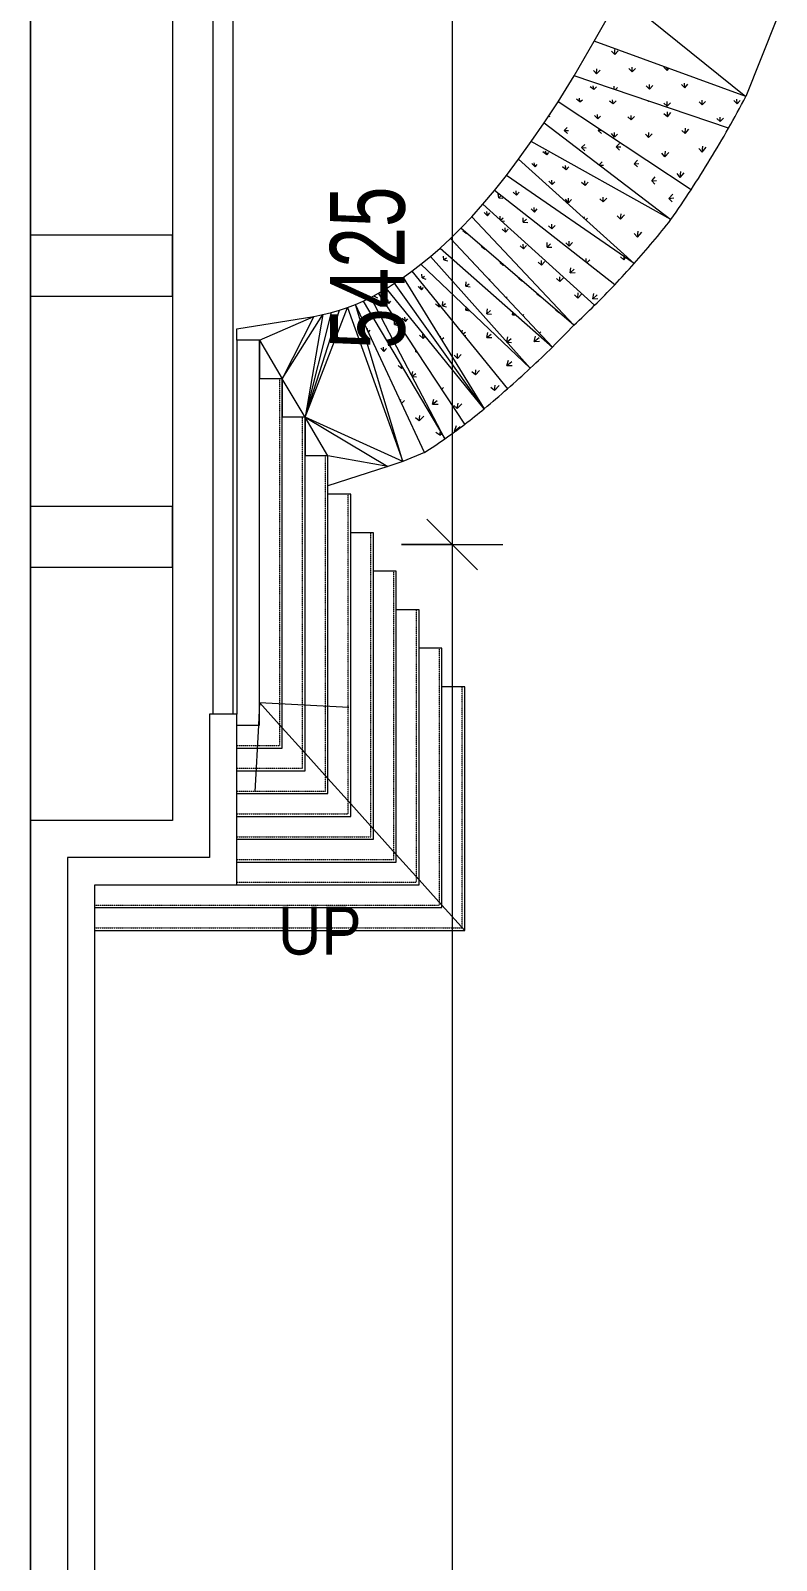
# Model space of a CAD drawing. Header units: millimetres. Extents: x 15878 to 679837, y -72324 to 391440.
# Drawn here: x 557390 to 564752, y 24306 to 39402 of the extents above; entities that cross this region are included whole.
import ezdxf

# ---------------------------------------------------------------- set-up
doc = ezdxf.new("R2010")
doc.units = ezdxf.units.MM
doc.linetypes.add('Overhead', pattern=[3.96875, 2.38125, -1.5875])
for name, color, linetype, lineweight in [('A-ANNO-DIMS', 211, 'Continuous', 5), ('A-ANNO-DIMS-500', 211, 'Continuous', 5), ('A-FLOR', 192, 'Continuous', 5), ('A-FLOR-PATT', 8, 'Continuous', 5), ('A-WALL', 113, 'Continuous', 5), ('Q-CASE', 31, 'Continuous', 5), ('S-STRS', 31, 'Continuous', 5), ('S-STRS-ANNO', 31, 'Continuous', 5), ('S-STRS-IDEN', 31, 'Continuous', 5)]:
    doc.layers.add(name, color=color, linetype=linetype, lineweight=lineweight)
doc.styles.add('Arial', font='arial.ttf', dxfattribs={"width": 0.7, "height": 737.649701})
doc.styles.add('Swis721 BT', font='swiss.ttf', dxfattribs={"width": 0.9, "height": 473.035439})
doc.dimstyles.new('Linear_-_1_5mm_Arial_1', dxfattribs={"dimscale": 304.8, "dimtxt": 750, "dimasz": 1.64042, "dimexe": 1.64042, "dimexo": 0.0625, "dimgap": 0.82021, "dimtad": 1, "dimdec": 0, "dimzin": 0, "dimdsep": 46, "dimtxsty": 'Arial', "dimblk1": 'OBLIQUE', "dimblk2": 'OBLIQUE', "dimsah": 1, "dimcen": 0.09, "dimadec": 0, "dimazin": 0, "dimtfac": 1, "dimtdec": 4, "dimtix": 1, "dimtmove": 0, "dimatfit": 3, "dimfxl": 1.64042, "dimfxlon": 1, "dimtvp": 1, "dimtolj": 1, "dimtzin": 0, "dimarcsym": 2})
doc.dimstyles.new('Linear_-_1_5mm_Arial_4', dxfattribs={"dimscale": 304.8, "dimtxt": 750, "dimasz": 1.64042, "dimexe": 1.64042, "dimexo": 0.0625, "dimgap": 0.82021, "dimtad": 1, "dimdec": 0, "dimzin": 0, "dimdsep": 46, "dimtxsty": 'Arial', "dimblk1": 'OBLIQUE', "dimblk2": 'OBLIQUE', "dimsah": 1, "dimcen": 0.09, "dimadec": 0, "dimazin": 0, "dimtfac": 1, "dimtdec": 4, "dimtix": 1, "dimtmove": 0, "dimatfit": 3, "dimfxl": 1.64042, "dimfxlon": 1, "dimtvp": 1, "dimtolj": 1, "dimtzin": 0, "dimarcsym": 2})

# ---------------------------------------------------------------- blocks, each defined once
blk = doc.blocks.new('DLN-Surface Channel-S1 - 300x150 _WD_-15637421-FOOTPRINT 1_F')
at = {"layer": 'Q-CASE'}
blk.add_line((-21540, 150), (11408, 150), dxfattribs=at)
blk = doc.blocks.new('FP_1197-FOOTPRINT 1_F')
at = {"layer": 'A-FLOR-PATT'}
for p, q in [((97158, 38559), (97164, 38554)), ((97173, 38583), (97174, 38583)), ((97306, 38418), (97335, 38447)), ((97306, 38418), (97349, 38417)), ((97306, 38418), (97338, 38386)), ((97642, 38417), (97654, 38430)), ((97642, 38417), (97671, 38419)), ((97642, 38417), (97675, 38387)), ((97479, 38248), (97509, 38279)), ((97479, 38248), (97523, 38247)), ((97479, 38248), (97511, 38215)), ((97820, 38255), (97852, 38289)), ((97820, 38255), (97866, 38257)), ((97820, 38255), (97853, 38224)), ((97652, 38078), (97681, 38108)), ((97657, 38074), (97694, 38075)), ((97996, 38089), (98030, 38125)), ((97996, 38089), (98043, 38092)), ((97996, 38089), (98029, 38057)), ((97847, 37930), (97850, 37933)), ((98170, 37919), (98205, 37958)), ((98170, 37919), (98218, 37924)), ((98170, 37919), (98202, 37887)), ((98341, 37747), (98378, 37787)), ((98341, 37747), (98390, 37752)), ((98341, 37747), (98373, 37714))]:
    blk.add_line(p, q, dxfattribs=at)
blk = doc.blocks.new('FP_1198-FOOTPRINT 1_F')
at = {"layer": 'A-FLOR-PATT'}
for p, q in [((95319, 36726), (95318, 36727)), ((95319, 36726), (95321, 36728)), ((95319, 36726), (95319, 36727)), ((95368, 36436), (95365, 36462)), ((95373, 36424), (95392, 36445)), ((95526, 36237), (95495, 36270)), ((95526, 36237), (95523, 36280)), ((95526, 36237), (95553, 36266)), ((95701, 36069), (95667, 36099)), ((95701, 36069), (95700, 36095)), ((95701, 36069), (95710, 36078)), ((95692, 35741), (95694, 35762)), ((95700, 35723), (95730, 35752)), ((95876, 35553), (95840, 35582)), ((95876, 35553), (95882, 35604)), ((95876, 35553), (95920, 35596)), ((96080, 35410), (96041, 35435)), ((96080, 35410), (96085, 35449)), ((96080, 35410), (96098, 35427))]:
    blk.add_line(p, q, dxfattribs=at)
blk = doc.blocks.new('FP_1199-FOOTPRINT 1_F')
at = {"layer": 'A-FLOR-PATT'}
for p, q in [((95897, 36843), (95866, 36876)), ((95897, 36843), (95889, 36882)), ((95897, 36843), (95918, 36866)), ((96070, 36675), (96037, 36706)), ((96070, 36675), (96066, 36705)), ((96070, 36675), (96081, 36687)), ((96085, 36370), (96085, 36388)), ((96096, 36353), (96117, 36375)), ((96252, 36168), (96219, 36200)), ((96252, 36168), (96255, 36217)), ((96252, 36168), (96289, 36206)), ((96430, 36004), (96395, 36034)), ((96430, 36004), (96435, 36055)), ((96430, 36004), (96472, 36047)), ((96618, 35851), (96582, 35879)), ((96618, 35851), (96626, 35904)), ((96618, 35851), (96666, 35899))]:
    blk.add_line(p, q, dxfattribs=at)
blk = doc.blocks.new('FP_1200-FOOTPRINT 1_F')
at = {"layer": 'A-FLOR-PATT'}
for p, q in [((96238, 37292), (96242, 37296)), ((96339, 37399), (96305, 37428)), ((96339, 37399), (96337, 37409)), ((96339, 37399), (96344, 37404)), ((96522, 37242), (96488, 37272)), ((96522, 37242), (96521, 37252)), ((96522, 37242), (96526, 37247)), ((96403, 37117), (96409, 37122)), ((96705, 37086), (96671, 37115)), ((96705, 37086), (96704, 37094)), ((96705, 37086), (96709, 37090)), ((96568, 36941), (96575, 36949)), ((96888, 36930), (96854, 36959)), ((96888, 36930), (96888, 36937)), ((96888, 36930), (96892, 36933)), ((96733, 36766), (96742, 36775)), ((97072, 36774), (97037, 36803)), ((97072, 36774), (97072, 36779)), ((97072, 36774), (97074, 36777)), ((96898, 36591), (96909, 36602)), ((97255, 36618), (97221, 36647)), ((97255, 36618), (97255, 36622)), ((97255, 36618), (97257, 36620)), ((97042, 36438), (97042, 36440)), ((97063, 36416), (97076, 36430))]:
    blk.add_line(p, q, dxfattribs=at)
blk = doc.blocks.new('FP_1201-FOOTPRINT 1_F')
at = {"layer": 'A-FLOR-PATT'}
for p, q in [((95574, 36709), (95544, 36743)), ((95574, 36709), (95567, 36748)), ((95574, 36709), (95594, 36731)), ((95739, 36533), (95707, 36565)), ((95739, 36533), (95734, 36574)), ((95739, 36533), (95764, 36559)), ((95913, 36365), (95879, 36396)), ((95913, 36365), (95910, 36408)), ((95913, 36365), (95934, 36388)), ((96099, 35864), (96116, 35880)), ((96251, 35674), (96218, 35704)), ((96251, 35674), (96260, 35727)), ((96251, 35674), (96297, 35719))]:
    blk.add_line(p, q, dxfattribs=at)
blk = doc.blocks.new('FP_1202-FOOTPRINT 1_F')
at = {"layer": 'A-FLOR-PATT'}
for p, q in [((96550, 37576), (96517, 37607)), ((96550, 37576), (96544, 37617)), ((96550, 37576), (96574, 37604)), ((96727, 37412), (96694, 37443)), ((96727, 37412), (96723, 37455)), ((96727, 37412), (96755, 37443)), ((96905, 37249), (96903, 37294)), ((96905, 37249), (96872, 37280)), ((96905, 37249), (96936, 37283)), ((97084, 37087), (97050, 37117)), ((97084, 37087), (97083, 37133)), ((97084, 37087), (97117, 37123)), ((97263, 36925), (97229, 36955)), ((97263, 36925), (97265, 36973)), ((97263, 36925), (97299, 36963)), ((97442, 36763), (97408, 36794)), ((97442, 36763), (97446, 36813)), ((97442, 36763), (97482, 36804))]:
    blk.add_line(p, q, dxfattribs=at)
blk = doc.blocks.new('FP_1203-FOOTPRINT 1_F')
at = {"layer": 'A-FLOR-PATT'}
for p, q in [((95431, 36783), (95440, 36789)), ((95431, 36783), (95431, 36784)), ((95431, 36783), (95464, 36766)), ((95630, 36503), (95630, 36543)), ((95630, 36503), (95658, 36523)), ((95630, 36503), (95669, 36492)), ((95644, 36300), (95645, 36301)), ((95841, 36234), (95843, 36252)), ((95841, 36234), (95850, 36241)), ((95841, 36234), (95856, 36233)), ((95804, 35996), (95812, 36037)), ((95805, 35992), (95843, 36020)), ((95807, 35990), (95850, 35985)), ((96007, 35715), (96020, 35765)), ((96007, 35715), (96054, 35751)), ((96007, 35715), (96061, 35716)), ((96224, 35451), (96242, 35505)), ((96224, 35451), (96279, 35494)), ((96224, 35451), (96245, 35453))]:
    blk.add_line(p, q, dxfattribs=at)
blk = doc.blocks.new('FP_1204-FOOTPRINT 1_F')
at = {"layer": 'A-FLOR-PATT'}
for p, q in [((95904, 36962), (95902, 36998)), ((95904, 36962), (95929, 36978)), ((95904, 36962), (95942, 36948)), ((96104, 36686), (96108, 36728)), ((96104, 36686), (96136, 36709)), ((96104, 36686), (96145, 36676)), ((96334, 36642), (96338, 36673)), ((96334, 36642), (96355, 36657)), ((96334, 36642), (96376, 36637)), ((96297, 36421), (96302, 36446)), ((96306, 36410), (96331, 36428)), ((96318, 36395), (96337, 36392)), ((96543, 36374), (96554, 36423)), ((96543, 36374), (96586, 36408)), ((96543, 36374), (96593, 36373)), ((96741, 36096), (96757, 36150)), ((96741, 36096), (96790, 36136)), ((96741, 36096), (96794, 36098))]:
    blk.add_line(p, q, dxfattribs=at)
blk = doc.blocks.new('FP_1205-FOOTPRINT 1_F')
at = {"layer": 'A-FLOR-PATT'}
for p, q in [((96118, 37141), (96115, 37177)), ((96118, 37141), (96144, 37159)), ((96118, 37141), (96158, 37130)), ((96336, 36880), (96338, 36922)), ((96336, 36880), (96367, 36904)), ((96336, 36880), (96378, 36873)), ((96542, 36609), (96550, 36656)), ((96542, 36609), (96580, 36639)), ((96542, 36609), (96588, 36605)), ((96797, 36598), (96801, 36623)), ((96797, 36598), (96814, 36612)), ((96797, 36598), (96829, 36598)), ((97011, 36334), (97024, 36387)), ((96739, 36331), (96751, 36379)), ((96741, 36329), (96783, 36364)), ((96743, 36327), (96788, 36326)), ((97011, 36334), (97058, 36375)), ((97011, 36334), (97064, 36338)), ((96969, 36073), (96974, 36077))]:
    blk.add_line(p, q, dxfattribs=at)
blk = doc.blocks.new('FP_1206-FOOTPRINT 1_F')
at = {"layer": 'A-FLOR-PATT'}
for p, q in [((96835, 37778), (96802, 37808)), ((96835, 37778), (96831, 37820)), ((96835, 37778), (96863, 37808)), ((97012, 37612), (96979, 37644)), ((97012, 37612), (97009, 37657)), ((97012, 37612), (97041, 37644)), ((97185, 37445), (97153, 37476)), ((97185, 37445), (97184, 37491)), ((97185, 37445), (97217, 37479)), ((97355, 37275), (97323, 37307)), ((97355, 37275), (97357, 37323)), ((97355, 37275), (97389, 37310)), ((97522, 37116), (97525, 37152)), ((97529, 37110), (97558, 37140)), ((97894, 37139), (97861, 37171)), ((97894, 37139), (97897, 37171)), ((97894, 37139), (97913, 37160)), ((97719, 36961), (97724, 36967))]:
    blk.add_line(p, q, dxfattribs=at)
blk = doc.blocks.new('FP_1207-FOOTPRINT 1_F')
at = {"layer": 'A-FLOR-PATT'}
for p, q in [((96660, 37753), (96656, 37794)), ((96660, 37753), (96683, 37775)), ((96660, 37753), (96702, 37750)), ((96674, 37537), (96673, 37570)), ((96679, 37532), (96703, 37555)), ((96686, 37526), (96716, 37523)), ((96902, 37511), (96901, 37555)), ((96902, 37511), (96933, 37541)), ((96902, 37511), (96947, 37510)), ((97138, 37265), (97140, 37311)), ((97138, 37265), (97172, 37298)), ((97138, 37265), (97184, 37265)), ((97366, 37013), (97372, 37062)), ((97366, 37013), (97405, 37049)), ((97366, 37013), (97415, 37014)), ((97631, 37027), (97631, 37030)), ((97631, 37027), (97633, 37029)), ((97631, 37027), (97635, 37027)), ((97588, 36756), (97598, 36807)), ((97588, 36756), (97631, 36794)), ((97588, 36756), (97639, 36759))]:
    blk.add_line(p, q, dxfattribs=at)
blk = doc.blocks.new('FP_1208-FOOTPRINT 1_F')
at = {"layer": 'A-FLOR-PATT'}
for p, q in [((97134, 38178), (97097, 38205)), ((97134, 38178), (97123, 38213)), ((97134, 38178), (97156, 38201)), ((97019, 38058), (96986, 38090)), ((97019, 38058), (97011, 38096)), ((97019, 38058), (97040, 38080)), ((97326, 38030), (97291, 38059)), ((97326, 38030), (97319, 38070)), ((97326, 38030), (97352, 38058)), ((97187, 37884), (97156, 37918)), ((97187, 37884), (97183, 37926)), ((97187, 37884), (97213, 37911)), ((97512, 37875), (97478, 37905)), ((97512, 37875), (97509, 37919)), ((97512, 37875), (97542, 37908)), ((97348, 37704), (97348, 37750)), ((97691, 37712), (97658, 37743)), ((97691, 37712), (97692, 37760)), ((97691, 37712), (97726, 37750)), ((97348, 37704), (97318, 37738)), ((97348, 37704), (97379, 37735)), ((97863, 37542), (97868, 37595)), ((97505, 37548), (97506, 37566)), ((97520, 37534), (97537, 37552)), ((97863, 37542), (97831, 37575)), ((97863, 37542), (97903, 37585)), ((98029, 37365), (97998, 37399)), ((98029, 37365), (98038, 37422)), ((98029, 37365), (98073, 37412))]:
    blk.add_line(p, q, dxfattribs=at)
blk = doc.blocks.new('FP_1209-FOOTPRINT 1_F')
at = {"layer": 'A-FLOR-PATT'}
for p, q in [((97407, 38954), (97408, 38955)), ((97599, 38822), (97562, 38847)), ((97599, 38822), (97591, 38856)), ((97599, 38822), (97625, 38846)), ((97462, 38698), (97428, 38727)), ((97462, 38698), (97456, 38734)), ((97462, 38698), (97487, 38720)), ((97789, 38679), (97754, 38707)), ((97789, 38679), (97784, 38719)), ((97789, 38679), (97818, 38708)), ((98139, 38704), (98131, 38710)), ((98139, 38704), (98139, 38707)), ((98139, 38704), (98141, 38706)), ((97637, 38532), (97605, 38564)), ((97637, 38532), (97634, 38573)), ((97637, 38532), (97666, 38559)), ((97969, 38521), (97936, 38552)), ((97969, 38521), (97968, 38566)), ((97969, 38521), (98001, 38554)), ((98325, 38553), (98290, 38582)), ((98325, 38553), (98325, 38602)), ((98325, 38553), (98359, 38593)), ((97803, 38351), (97772, 38386)), ((97803, 38351), (97803, 38397)), ((97803, 38351), (97834, 38382)), ((98140, 38347), (98109, 38381)), ((98140, 38347), (98142, 38397)), ((98140, 38347), (98174, 38384)), ((98501, 38386), (98469, 38418)), ((98501, 38386), (98504, 38440)), ((98501, 38386), (98538, 38430)), ((98300, 38157), (98271, 38194)), ((98300, 38157), (98306, 38212)), ((98300, 38157), (98338, 38199)), ((98667, 38203), (98637, 38238)), ((98667, 38203), (98674, 38262)), ((98667, 38203), (98708, 38252)), ((98450, 37953), (98423, 37992)), ((98450, 37953), (98459, 38013)), ((98450, 37953), (98491, 37999))]:
    blk.add_line(p, q, dxfattribs=at)
blk = doc.blocks.new('FP_1210-FOOTPRINT 1_F')
at = {"layer": 'A-FLOR-PATT'}
for p, q in [((97807, 39168), (97775, 39201)), ((97807, 39168), (97808, 39217)), ((97807, 39168), (97840, 39204)), ((97627, 38977), (97595, 39009)), ((97627, 38977), (97628, 39025)), ((97627, 38977), (97661, 39013)), ((97977, 38995), (97945, 39027)), ((97977, 38995), (97978, 39043)), ((97977, 38995), (98010, 39030)), ((98323, 39010), (98291, 39042)), ((98323, 39010), (98323, 39034)), ((98323, 39010), (98340, 39028)), ((97774, 38831), (97767, 38838)), ((97799, 38823), (97800, 38854)), ((97811, 38819), (97833, 38842)), ((98149, 38824), (98117, 38856)), ((98149, 38824), (98149, 38871)), ((98149, 38824), (98182, 38859)), ((98496, 38839), (98463, 38870)), ((98496, 38839), (98495, 38885)), ((98496, 38839), (98527, 38873)), ((98324, 38656), (98291, 38687)), ((98324, 38656), (98323, 38702)), ((98324, 38656), (98356, 38690)), ((98670, 38670), (98638, 38701)), ((98670, 38670), (98670, 38716)), ((98670, 38670), (98702, 38704)), ((99013, 38681), (98980, 38712)), ((99013, 38681), (99011, 38726)), ((99013, 38681), (99043, 38714)), ((98847, 38504), (98814, 38535)), ((98847, 38504), (98846, 38549)), ((98847, 38504), (98878, 38537))]:
    blk.add_line(p, q, dxfattribs=at)
blk = doc.blocks.new('DIMBLOCK112-FOOTPRINT 1_F')
at = {"layer": 'A-ANNO-DIMS-500'}
for p, q in [((561552, 39757), (561302, 40007)), ((561052, 39757), (562052, 39757)), ((561552, 39757), (561052, 39757)), ((561552, 39757), (561552, 34332)), ((561552, 39757), (561802, 39507)), ((561552, 34332), (561302, 34582)), ((561052, 34332), (562052, 34332)), ((561552, 34332), (561052, 34332)), ((561552, 34332), (561802, 34082))]:
    blk.add_line(p, q, dxfattribs=at)
at = {"layer": 'A-ANNO-DIMS-500', "color": 0, "insert": (560345, 36260), "char_height": 737.6, "width": 1883.08, "attachment_point": 1, "rotation": 90, "line_spacing_factor": 0.938532, "style": 'Arial'}
blk.add_mtext('5425', dxfattribs=at)
blk = doc.blocks.new('_Oblique')
at = {"color": 0, "linetype": 'ByBlock', "lineweight": -2}
blk.add_line((-0.5, -0.5), (0.5, 0.5), dxfattribs=at)
blk = doc.blocks.new('DIMBLOCK113-FOOTPRINT 1_F')
at = {"layer": 'A-ANNO-DIMS-500'}
for p, q in [((561552, 34332), (561302, 34582)), ((561052, 34332), (562052, 34332)), ((561552, 34332), (561052, 34332)), ((561552, 34332), (561552, 7707)), ((561552, 34332), (561802, 34082)), ((561552, 7707), (561302, 7957)), ((561052, 7707), (562052, 7707)), ((561552, 7707), (561052, 7707)), ((561552, 7707), (561802, 7457))]:
    blk.add_line(p, q, dxfattribs=at)
at = {"layer": 'A-ANNO-DIMS-500', "color": 0, "insert": (560345, 20039), "char_height": 737.6, "width": 2353.85, "attachment_point": 1, "rotation": 90, "line_spacing_factor": 0.938532, "style": 'Arial'}
blk.add_mtext('26625', dxfattribs=at)

msp = doc.modelspace()

# ---------------------------------------------------------------- linework, layer by layer
at = {"layer": 'A-FLOR'}
for p, q in [((557389.5, 23740.5), (557389.5, 48672.7)), ((558789.5, 48672.7), (558789.5, 31607.5)), ((559389.5, 32657.5), (559389.5, 47257.7)), ((562953.8, 39297.3), (563209.5, 39751.5)), ((563209.5, 39751.5), (564449.7, 38751.1)), ((564751.6, 39513.5), (564449.7, 38751.1)), ((562754.8, 38957.5), (562953.8, 39297.3)), ((564449.7, 38751.1), (562953.8, 39297.3)), ((562595.7, 38700), (562754.8, 38957.5)), ((564279, 38439.2), (562754.8, 38957.5)), ((562459.7, 38492.6), (562595.7, 38700)), ((563909.2, 37832.1), (562595.7, 38700)), ((562331.5, 38306.6), (562459.7, 38492.6)), ((562459.7, 38492.6), (563710.4, 37537.4)), ((562207, 38133.7), (562331.5, 38306.6)), ((563710.4, 37537.4), (562331.5, 38306.6)), ((562086.1, 37973.6), (562207, 38133.7)), ((563347.2, 37102.6), (562207, 38133.7)), ((561968.8, 37825.8), (562086.1, 37973.6)), ((563347.2, 37102.6), (562086.1, 37973.6)), ((561855, 37690), (561968.8, 37825.8)), ((563155.5, 36894), (561968.8, 37825.8)), ((561744.5, 37565.6), (561855, 37690)), ((561855, 37690), (562957.4, 36691.6)), ((561533.8, 37349.8), (561637.5, 37452.4)), ((561637.5, 37452.4), (561744.5, 37565.6)), ((562753, 36495.4), (561637.5, 37452.4)), ((561744.5, 37565.6), (562753, 36495.4)), ((558789.5, 37382.5), (557389.5, 37382.5)), ((558789.5, 36782.5), (558789.5, 37382.5)), ((561433.5, 37257), (561533.8, 37349.8)), ((561533.8, 37349.8), (562540.5, 36279.9)), ((561242.9, 37097.2), (561336.5, 37173.1)), ((561336.5, 37173.1), (561433.5, 37257)), ((562321.9, 36070.6), (561336.5, 37173.1)), ((561433.5, 37257), (562540.5, 36279.9)), ((561066.2, 36966.3), (561152.9, 37028.6)), ((561152.9, 37028.6), (561242.9, 37097.2)), ((561152.9, 37028.6), (562097.5, 35867.6)), ((561242.9, 37097.2), (562321.9, 36070.6)), ((560824.5, 36811.6), (560902.7, 36858.2)), ((560902.7, 36858.2), (560983, 36909.7)), ((561867.2, 35671.1), (560902.7, 36858.2)), ((560983, 36909.7), (561066.2, 36966.3)), ((561867.2, 35671.1), (560983, 36909.7)), ((561066.2, 36966.3), (561867.2, 35671.1)), ((557389.5, 36782.5), (558789.5, 36782.5)), ((560518.1, 36668.7), (560595.2, 36698.5)), ((560595.2, 36698.5), (560671.5, 36732)), ((561063.5, 35150.3), (560595.2, 36698.5)), ((561276.7, 35237.6), (560595.2, 36698.5)), ((560671.5, 36732), (560747.7, 36769.6)), ((560671.5, 36732), (561479.1, 35374.3)), ((560747.7, 36769.6), (560824.5, 36811.6)), ((561479.1, 35374.3), (560747.7, 36769.6)), ((561676.1, 35518.9), (560824.5, 36811.6)), ((559424.5, 36459.8), (560186.8, 36582.3)), ((559649.5, 36347.5), (560186.8, 36582.3)), ((559874.5, 35966.5), (560274.5, 36599.6)), ((560186.8, 36582.3), (559874.5, 35966.5)), ((560099.5, 35587), (560518.1, 36668.7)), ((560099.5, 35587), (560439.5, 36642.5)), ((560099.5, 35587), (560358.5, 36619.6)), ((560274.5, 36599.6), (560099.5, 35587)), ((560186.8, 36582.3), (560274.5, 36599.6)), ((560274.5, 36599.6), (560358.5, 36619.6)), ((560358.5, 36619.6), (560439.5, 36642.5)), ((560439.5, 36642.5), (560518.1, 36668.7)), ((560518.1, 36668.7), (561063.5, 35150.3)), ((559424.5, 36347.5), (559424.5, 36459.8)), ((559649.5, 36347.5), (559424.5, 36347.5)), ((559649.5, 36347.5), (559874.5, 35966.5)), ((559649.5, 36347.5), (559649.5, 35966.5)), ((559874.5, 35966.5), (559649.5, 35966.5)), ((560099.5, 35587), (559874.5, 35966.5)), ((559874.5, 35966.5), (559874.5, 35587)), ((560099.5, 35587), (559874.5, 35587)), ((560324.5, 35207.5), (560099.5, 35587)), ((561063.5, 35150.3), (560099.5, 35587)), ((560099.5, 35587), (560917.4, 35099.6)), ((560099.5, 35587), (560099.5, 35207.5)), ((560324.5, 35207.5), (560099.5, 35207.5)), ((560917.4, 35099.6), (560324.5, 35207.5)), ((560324.5, 34911.2), (560324.5, 35207.5)), ((561276.7, 35237.6), (561063.5, 35150.3)), ((560917.4, 35099.6), (560324.5, 34911.2)), ((561063.5, 35150.3), (560917.4, 35099.6)), ((558789.5, 34707.5), (557389.5, 34707.5)), ((558789.5, 34107.5), (558789.5, 34707.5)), ((557389.5, 34107.5), (558789.5, 34107.5)), ((558789.5, 31607.5), (557389.5, 31607.5))]:
    msp.add_line(p, q, dxfattribs=at)
at = {"layer": 'A-FLOR', "lineweight": 13}
for p, q in [((559424.5, 32657.5), (559154.5, 32657.5)), ((559154.5, 32657.5), (559154.5, 31242.5)), ((559424.5, 30972.5), (559424.5, 32657.5)), ((559154.5, 31242.5), (557754.5, 31242.5)), ((557754.5, 31242.5), (557754.5, 4892.5)), ((558024.5, 4622.5), (558024.5, 30972.5)), ((558024.5, 30972.5), (559424.5, 30972.5))]:
    msp.add_line(p, q, dxfattribs=at)
at = {"layer": 'A-FLOR'}
for centre, radius, start, end in [((554289.2, 44108.4), 11486.4, 330.42525, 332.1986), ((554289.2, 44108.4), 11486.4, 330.42525, 332.1986), ((554289.2, 44108.4), 11486.4, 326.87857, 330.42525), ((554289.2, 44108.4), 11486.4, 326.87857, 330.42525), ((554289.2, 44108.4), 11486.4, 325.10523, 326.87857), ((554289.2, 44108.4), 11486.4, 325.10523, 326.87857), ((556620.7, 43090.9), 9005.8, 318.32302, 321.92769), ((556620.7, 43090.9), 9005.8, 318.32302, 321.92769), ((556620.7, 43090.9), 9005.8, 316.52068, 318.32302), ((556620.7, 43090.9), 9005.8, 316.52068, 318.32302), ((556620.7, 43090.9), 9005.8, 314.71835, 316.52068), ((556620.7, 43090.9), 9005.8, 314.71835, 316.52068), ((556620.7, 43090.9), 9005.8, 312.91601, 314.71835), ((556620.7, 43090.9), 9005.8, 312.91601, 314.71835), ((555138.2, 43789.4), 10544.5, 314.58826, 316.23286), ((555138.2, 43789.4), 10544.5, 314.58826, 316.23286), ((555138.2, 43789.4), 10544.5, 312.94366, 314.58826), ((555138.2, 43789.4), 10544.5, 312.94366, 314.58826), ((555138.2, 43789.4), 10544.5, 311.29906, 312.94366), ((555138.2, 43789.4), 10544.5, 311.29906, 312.94366), ((555138.2, 43789.4), 10544.5, 309.65447, 311.29906), ((555138.2, 43789.4), 10544.5, 309.65447, 311.29906), ((557895.8, 40462.5), 6223.3, 307.40495, 309.65447), ((557895.8, 40462.5), 6223.3, 307.40495, 309.65447), ((557895.8, 40462.5), 6223.3, 305.15544, 307.40495), ((557895.8, 40462.5), 6223.3, 305.15544, 307.40495), ((557895.8, 40462.5), 6223.3, 302.90592, 305.15544), ((557895.8, 40462.5), 6223.3, 302.90592, 305.15544)]:
    msp.add_arc(centre, radius, start, end, dxfattribs=at)
at = {"layer": 'A-WALL', "color": 254}
msp.add_line((559189.5, 47257.7), (559189.5, 32657.5), dxfattribs=at)
at = {"layer": 'S-STRS'}
for p, q in [((559649.5, 36347.5), (559424.5, 36347.5)), ((559424.5, 36347.5), (559424.5, 32657.5)), ((559649.5, 32547.5), (559649.5, 36347.5)), ((559649.5, 32547.5), (559649.5, 35967.5)), ((559873.9, 35967.5), (559649.5, 35967.5)), ((559874.5, 35587.5), (559874.5, 35966.5)), ((560099.2, 35587.5), (559874.5, 35587.5)), ((559874.5, 32322.5), (559874.5, 35587.5)), ((560099.5, 35207.5), (560099.5, 35587)), ((560324.5, 35207.5), (560099.5, 35207.5)), ((560099.5, 32097.5), (560099.5, 35207.5)), ((560324.5, 34911.2), (560324.5, 35207.5)), ((560324.5, 34827.5), (560324.5, 34911.2)), ((560549.5, 34827.5), (560324.5, 34827.5)), ((560324.5, 31872.5), (560324.5, 34827.5)), ((560549.5, 34447.5), (560549.5, 34827.5)), ((560774.5, 34447.5), (560549.5, 34447.5)), ((560549.5, 31647.5), (560549.5, 34447.5)), ((560774.5, 34067.5), (560774.5, 34447.5)), ((560999.5, 34067.5), (560774.5, 34067.5)), ((560774.5, 31422.5), (560774.5, 34067.5)), ((560999.5, 33687.5), (560999.5, 34067.5)), ((561224.5, 33687.5), (560999.5, 33687.5)), ((560999.5, 31197.5), (560999.5, 33687.5)), ((561224.5, 33307.5), (561224.5, 33687.5)), ((561449.5, 33307.5), (561224.5, 33307.5)), ((561224.5, 30972.5), (561224.5, 33307.5)), ((561449.5, 32927.5), (561449.5, 33307.5)), ((561674.5, 32927.5), (561449.5, 32927.5)), ((561449.5, 30747.5), (561449.5, 32927.5)), ((561674.5, 30522.5), (561674.5, 32927.5)), ((559424.5, 32547.5), (559649.5, 32547.5)), ((559424.5, 32547.5), (559649.5, 32547.5)), ((559424.5, 32322.5), (559424.5, 32547.5)), ((559424.5, 32322.5), (559874.5, 32322.5)), ((559424.5, 32097.5), (560099.5, 32097.5)), ((559424.5, 31872.5), (560324.5, 31872.5)), ((559424.5, 31647.5), (560549.5, 31647.5)), ((559424.5, 31422.5), (560774.5, 31422.5)), ((559424.5, 31197.5), (560999.5, 31197.5)), ((559424.5, 30972.5), (561224.5, 30972.5)), ((558024.5, 30747.5), (561449.5, 30747.5)), ((558024.5, 30522.5), (561674.5, 30522.5))]:
    msp.add_line(p, q, dxfattribs=at)
at = {"layer": 'S-STRS', "linetype": 'Overhead'}
for p, q in [((559849.5, 32347.5), (559849.5, 35966.5)), ((560074.5, 32122.5), (560074.5, 35587)), ((560299.5, 31897.5), (560299.5, 35207.5)), ((560524.5, 31672.5), (560524.5, 34827.5)), ((560749.5, 31447.5), (560749.5, 34447.5)), ((560974.5, 31222.5), (560974.5, 34067.5)), ((561199.5, 30997.5), (561199.5, 33687.5)), ((561424.5, 30772.5), (561424.5, 33307.5)), ((561649.5, 30547.5), (561649.5, 32927.5)), ((559424.5, 32347.5), (559849.5, 32347.5)), ((559424.5, 32122.5), (560074.5, 32122.5)), ((559424.5, 31897.5), (560299.5, 31897.5)), ((559424.5, 31672.5), (560524.5, 31672.5)), ((559424.5, 31447.5), (560749.5, 31447.5)), ((559424.5, 31222.5), (560974.5, 31222.5)), ((559424.5, 30997.5), (561199.5, 30997.5)), ((558024.5, 30772.5), (561424.5, 30772.5)), ((558024.5, 30547.5), (561649.5, 30547.5))]:
    msp.add_line(p, q, dxfattribs=at)
at = {"layer": 'S-STRS-ANNO'}
for p, q in [((559649.5, 32772.5), (559637.7, 32547.5)), ((559874.5, 32522.5), (559649.5, 32772.5)), ((559649.5, 32772.5), (560532.2, 32726)), ((559637.7, 32547.5), (559603.1, 31889.8)), ((560099.5, 32272.5), (559874.5, 32522.5)), ((560324.5, 32022.5), (560099.5, 32272.5)), ((560549.5, 31772.5), (560324.5, 32022.5)), ((560774.5, 31522.5), (560549.5, 31772.5)), ((560999.5, 31272.5), (560774.5, 31522.5)), ((561224.5, 31022.5), (560999.5, 31272.5)), ((561449.5, 30772.5), (561224.5, 31022.5)), ((561674.5, 30522.5), (561449.5, 30772.5))]:
    msp.add_line(p, q, dxfattribs=at)

# ---------------------------------------------------------------- block references
at = {"layer": 'A-FLOR'}
for name in ['FP_1210-FOOTPRINT 1_F', 'FP_1209-FOOTPRINT 1_F', 'FP_1197-FOOTPRINT 1_F', 'FP_1208-FOOTPRINT 1_F', 'FP_1207-FOOTPRINT 1_F', 'FP_1206-FOOTPRINT 1_F', 'FP_1202-FOOTPRINT 1_F', 'FP_1200-FOOTPRINT 1_F', 'FP_1205-FOOTPRINT 1_F', 'FP_1204-FOOTPRINT 1_F', 'FP_1199-FOOTPRINT 1_F', 'FP_1198-FOOTPRINT 1_F', 'FP_1203-FOOTPRINT 1_F', 'FP_1201-FOOTPRINT 1_F']:
    msp.add_blockref(name, (465350.2, 0), dxfattribs=at)
at = {"layer": 'Q-CASE', "rotation": 269.9999999999994}
msp.add_blockref('DLN-Surface Channel-S1 - 300x150 _WD_-15637421-FOOTPRINT 1_F', (557239.5, 27132.6), dxfattribs=at)

# ---------------------------------------------------------------- texts
at = {"layer": 'S-STRS-IDEN', "insert": (559831.1, 30757.4), "char_height": 473.04, "width": 942.857, "attachment_point": 1, "line_spacing_factor": 1.00667, "style": 'Swis721 BT'}
msp.add_mtext('UP', dxfattribs=at)

# ---------------------------------------------------------------- dimensions: what is measured, and where the dimension line sits
at = {"layer": 'A-ANNO-DIMS'}
for base, p1, p2, dimstyle, override, picture, middle in [((561551.5, 34332.5), (561051.5, 39757.5), (561051.5, 34332.5), 'Linear_-_1_5mm_Arial_4', {"dimpost": '<>', "dimfxl": 5425}, 'DIMBLOCK112-FOOTPRINT 1_F', (560924.9, 37045)), ((561551.5, 7707.5), (561051.5, 34332.5), (561051.5, 7707.5), 'Linear_-_1_5mm_Arial_1', {"dimpost": '<>', "dimfxl": 26624.999972}, 'DIMBLOCK113-FOOTPRINT 1_F', (560924.9, 21020))]:
    dim = msp.add_linear_dim(base=base, p1=p1, p2=p2, angle=90, dimstyle=dimstyle, override=override, dxfattribs=at)
    dim.commit()
    dim.dimension.update_dxf_attribs({"geometry": picture, "text_midpoint": middle})

doc.saveas('drawing.dxf')
